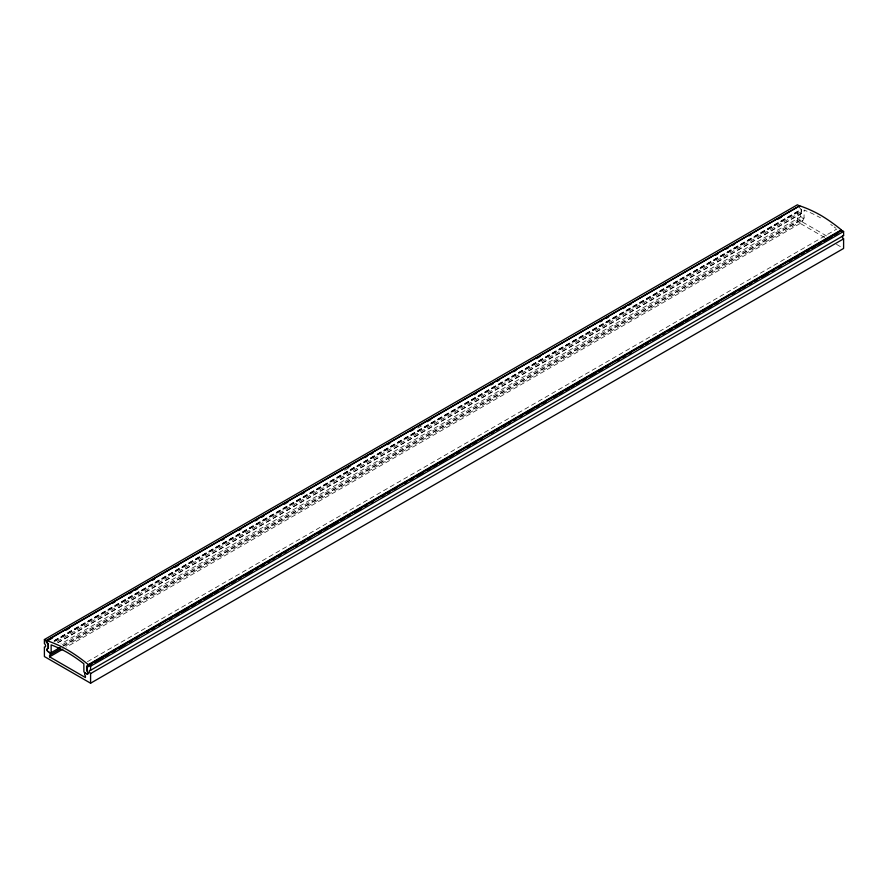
<?xml version="1.0" encoding="UTF-8"?>
<svg xmlns="http://www.w3.org/2000/svg" width="888" height="888" viewBox="0 0 888 888"><rect width="100%" height="100%" fill="white"/><g stroke="black" fill="none" stroke-linecap="round" stroke-linejoin="round"><path stroke-width="0.67" stroke-dasharray="4.44 3.33" d="M63.004 646.12L804.006 218.304L804.162 210.134L805.205 210.534A144.111 83.206 60 0 1 820.512 217.838M799.255 207.293L801.143 209.546L801.143 213.409L800.477 213.853A1.965 1.132 60 0 0 800.787 216.739L804.006 218.304M54.357 640.503L801.376 209.224L801.376 213.531L800.576 214.041A1.854 1.066 60 0 0 800.854 216.705L60.983 643.856M344.644 470.274L348.251 468.198M417.904 427.983L421.511 425.907M54.135 640.836L801.143 209.546M54.013 641.38L797.413 212.177A2.054 1.188 60 0 0 798.59 211.599A2.054 1.188 60 0 0 798.035 209.535M54.878 641.314L798.279 212.11M57.143 641.425L804.162 210.134M57.742 642.612L801.143 213.409M57.964 642.734L801.376 213.531M62.438 644.699L802.241 217.571A1.743 1.01 60 0 1 803.296 219.392A1.743 1.01 60 0 1 802.574 220.468L802.574 222.078L66.367 647.119M63.148 645.698L804.162 217.882M65.168 646.209L802.996 220.357M87.446 661.682L836.851 229.015M802.574 222.078L826.484 235.886M824.652 237.518L797.413 221.789L797.413 212.177M836.496 244.355L843.6 248.451M830.724 224.464A144.111 83.206 60 0 1 832.422 225.674M834.121 226.928A144.111 83.206 60 0 1 835.808 228.205"/><path stroke-width="1.33" d="M47.841 651.448A1.854 1.066 60 0 1 47.564 648.784L48.352 648.284L48.352 643.978L46.454 641.469L46.653 640.581A147.519 85.17 60 0 1 67.488 649.905A147.519 85.17 60 0 1 88.323 664.635L88.534 665.767L86.624 666.067L86.624 670.373L87.424 671.805A1.854 1.066 60 0 1 87.146 674.147M46.454 640.714L799.677 205.827A147.519 85.17 60 0 1 820.512 215.162A147.519 85.17 60 0 1 841.347 229.881L841.547 231.013M842.546 235.831A2.054 1.188 60 0 0 843.6 238.85L843.6 248.451L90.587 683.205L44.4 656.543L44.4 646.93A2.054 1.188 60 0 0 45.61 645.976A2.054 1.188 60 0 0 44.4 643.622L44.4 639.549L797.413 204.795L799.255 205.861M44.4 639.549L46.243 640.614L799.677 205.827M48.851 640.082L52.459 638.006M65.668 630.38L69.264 628.293M112.499 603.329L114.907 601.942M129.315 593.628L131.724 592.24M135.32 590.154L137.729 588.777M152.137 580.452L154.534 579.065M174.958 567.277L178.555 565.201M221.789 540.237L224.198 538.85M238.606 530.524L241.014 529.137M255.422 520.823L257.82 519.436M261.427 517.349L263.825 515.972M284.249 504.184L287.845 502.097M301.054 494.472L304.662 492.396M347.896 467.432L350.294 466.045M364.713 457.72L367.11 456.332M370.718 454.256L373.115 452.869M387.523 444.544L389.932 443.168M410.345 431.379L413.952 429.293M427.161 421.667L430.769 419.591M474.003 394.627L476.401 393.24M490.809 384.915L493.217 383.527M496.814 381.452L499.223 380.064M513.63 371.739L516.039 370.363M536.452 358.574L540.048 356.488M600.099 321.822L602.508 320.435M606.104 318.359L608.513 316.972M622.921 308.647L625.319 307.259M628.926 305.183L631.324 303.796M662.548 285.769L666.155 283.683M715.395 255.256L717.804 253.868M726.206 249.017L728.604 247.63M732.212 245.554L734.609 244.167M749.028 235.842L751.426 234.454M777.844 219.203L781.451 217.116M46.243 640.614L46.243 642.046L48.13 644.3L48.13 648.151L47.464 648.606A1.965 1.132 60 0 0 47.774 651.481L50.561 653.024L60.173 647.474M50.76 654.523L60.362 648.984M49.229 652.325A1.743 1.01 60 0 1 50.283 654.145A1.743 1.01 60 0 1 49.562 655.222L49.562 656.831L62.771 649.206M88.323 664.635L841.347 229.881M88.534 665.012L841.547 230.258M50.561 653.024L51.149 652.724L51.149 644.888L52.192 645.287A144.111 83.206 60 0 1 67.488 652.58A144.111 83.206 60 0 1 82.795 662.959L83.838 663.769L83.905 671.905L87.213 674.247A1.965 1.132 60 0 0 87.523 671.728L86.858 666.655L88.745 666.577L88.745 665.145L841.757 230.392L843.6 231.457L843.6 235.542L90.587 670.285A2.054 1.188 60 0 0 89.377 671.239A2.054 1.188 60 0 0 90.587 673.592L90.587 683.205M86.858 666.655L89.255 665.267M88.534 665.767L92.141 663.691M94.539 662.304L102.941 657.442M105.35 656.054L108.947 653.979M112.554 651.903L114.952 650.515M118.559 648.429L125.763 644.266M129.371 642.191L131.768 640.803M135.376 638.727L137.773 637.34M146.187 632.489L148.585 631.102M152.192 629.015L154.59 627.627M158.197 625.552L160.595 624.164M168.998 619.313L171.406 617.926M175.003 615.839L178.61 613.763M181.008 612.376L188.212 608.213M191.819 606.138L195.427 604.051M197.824 602.663L201.432 600.588M203.829 599.2L212.232 594.35M214.641 592.962L218.237 590.886M220.646 589.499L224.242 587.412M231.457 583.25L235.054 581.174M238.661 579.098L241.059 577.711M244.666 575.624L251.87 571.461M255.467 569.386L257.875 567.998M261.472 565.922L263.88 564.535M267.477 562.448L269.885 561.061M272.283 559.684L274.692 558.297M278.288 556.21L280.697 554.822M284.293 552.747L286.702 551.359M295.105 546.509L297.502 545.121M301.11 543.034L304.706 540.959M307.115 539.571L310.711 537.495M317.926 533.333L321.523 531.246M323.931 529.859L327.528 527.783M329.936 526.395L338.339 521.545M340.737 520.157L344.344 518.081M346.742 516.694L350.349 514.607M353.957 512.531L361.161 508.369M364.757 506.293L367.166 504.906M370.762 502.819L373.171 501.431M381.574 496.581L383.971 495.193M387.579 493.118L389.976 491.73M393.584 489.643L395.981 488.256M404.395 483.405L406.793 482.018M410.4 479.942L412.798 478.554M416.405 476.479L423.609 472.316M427.217 470.229L430.813 468.154M433.222 466.766L436.818 464.69M439.227 463.303L447.63 458.441M450.027 457.054L453.635 454.978M456.032 453.59L459.64 451.515M466.844 447.352L470.451 445.276M472.849 443.889L476.456 441.802M480.053 439.726L482.462 438.339M490.864 433.488L493.262 432.101M496.869 430.014L499.267 428.627M502.874 426.551L505.272 425.163M507.681 423.776L510.078 422.388M513.686 420.313L516.083 418.925M519.691 416.838L522.089 415.451M525.696 413.375L532.9 409.213M536.496 407.137L538.905 405.749M542.501 403.674L546.109 401.587M553.313 397.424L556.92 395.349M559.318 393.961L562.925 391.886M565.323 390.498L568.931 388.411M571.328 387.024L573.737 385.636M576.134 384.249L579.731 382.173M582.14 380.786L585.736 378.71M589.343 376.623L596.547 372.472M598.956 371.084L602.552 368.997M606.16 366.922L608.558 365.534M616.971 360.683L619.369 359.296M622.976 357.209L625.374 355.822M628.981 353.746L631.379 352.358M639.782 347.508L642.191 346.12M645.787 344.033L648.196 342.646M651.792 340.57L658.996 336.408M662.603 334.332L665.001 332.945M668.609 330.869L672.216 328.782M674.614 327.394L683.016 322.544M685.425 321.156L689.021 319.081M691.43 317.693L695.027 315.606M697.435 314.219L699.833 312.831M702.242 311.444L705.838 309.368M708.247 307.981L711.843 305.905M715.451 303.818L717.848 302.431M732.256 294.117L734.665 292.729M738.261 290.642L740.67 289.266M743.067 287.879L745.476 286.491M749.072 284.404L751.481 283.017M755.078 280.941L757.486 279.554M761.083 277.478L768.287 273.315M771.894 271.228L774.292 269.841M777.899 267.765L781.507 265.69M788.711 261.527L791.108 260.14M794.716 258.064L798.312 255.977M800.721 254.59L804.317 252.514M806.726 251.126L809.123 249.739M811.521 248.351L815.129 246.276M817.526 244.888L821.134 242.801M823.531 241.414L831.945 236.563M834.343 235.176L837.95 233.1M88.745 665.145L90.587 666.211L843.6 231.457M90.587 673.592L843.6 238.85M49.562 656.831L85.426 677.544L85.426 675.935A1.743 1.01 60 0 1 84.704 674.014A1.743 1.01 60 0 1 85.759 673.415M799.466 205.961L799.466 206.715M90.587 666.211L90.587 670.285M843.278 235.464A2.054 1.188 60 0 1 843.6 235.542"/></g></svg>
